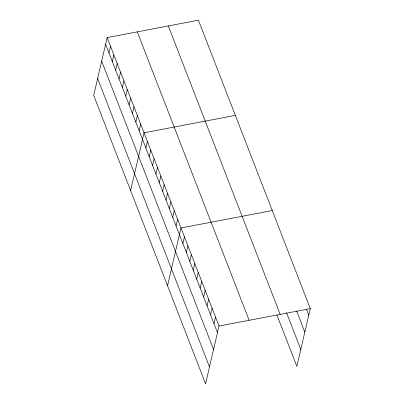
<?xml version="1.0" encoding="UTF-8"?>
<svg xmlns="http://www.w3.org/2000/svg" width="404" height="404" viewBox="0 0 404 404"><rect width="100%" height="100%" fill="white"/><g stroke="black" fill="none" stroke-linecap="round" stroke-linejoin="round"><path stroke-width="0.61" d="M107.136 37.607L93.698 95.369L205.57 383.8L219.008 326.038L107.136 37.607L198.43 20.2L310.302 308.631L296.864 366.393L276.977 315.13M108.954 52.894L110.494 46.263M112.307 61.544L113.852 54.914M115.665 70.2L117.205 63.569M119.018 78.851L120.564 72.22M122.377 87.501L123.917 80.876M125.73 96.157L127.275 89.526M129.088 104.808L130.633 98.182M132.446 113.463L133.987 106.833M135.8 122.114L137.345 115.483M139.158 130.77L140.698 124.139M130.613 190.552L144.056 132.79L235.35 115.382M145.869 148.076L147.409 141.445M149.227 156.727L150.768 150.096M152.581 165.382L154.126 158.752M155.939 174.033L157.479 167.402M159.292 182.684L160.837 176.058M162.65 191.339L164.191 184.709M166.004 199.99L167.549 193.359M169.362 208.646L170.907 202.015M172.72 217.296L174.26 210.666M176.073 225.952L177.619 219.322M167.534 285.734L180.972 227.972L272.266 210.565M182.891 243.521L184.431 236.89M186.345 252.434L187.89 245.804M189.804 261.348L191.344 254.717M193.263 270.266L194.804 263.635M196.718 279.179L198.263 272.549M200.177 288.092L201.722 281.467M203.636 297.011L205.176 290.38M207.095 305.924L208.636 299.293M210.55 314.842L212.095 308.212M214.009 323.756L215.554 317.125M219.008 326.038L310.302 308.631M306.384 309.131L308.762 315.261M296.622 310.959L304.833 332.133M286.527 312.741L300.788 349.516M168.306 25.947L280.174 314.378M137.264 31.866L249.137 320.296M105.596 44.238L217.468 332.669M101.667 61.11L213.539 349.541M97.622 78.497L209.494 366.928"/></g></svg>
